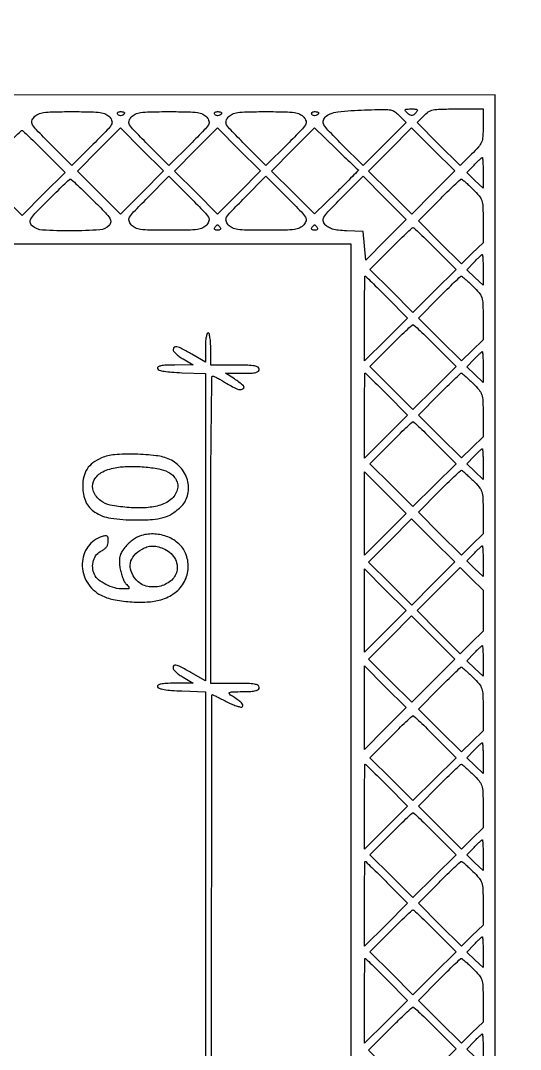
# Model space of a CAD drawing. Extents: x 0 to 836, y 5 to 589.
# Drawn here: x 687.33 to 703.01, y 482.92 to 515.19 of the extents above; entities that cross this region are included whole.
import ezdxf

# ---------------------------------------------------------------- set-up
doc = ezdxf.new("R2010")
doc.units = 0
doc.header["$MEASUREMENT"] = 0

msp = doc.modelspace()

# ---------------------------------------------------------------- linework, layer by layer
for points in [[(201.712326, 537.783562, -0.000001), (217.055896, 537.76491, -0.426088)], [(546.957638, 269.095817, -0.000001), (546.976289, 285.583213, -0.415883)], [(835.446278, 121.592707, -0.000059), (835.429914, 203.53197, -0.00002), (835.42504, 321.569549), (835.424938, 588.3084), (835.769253, 588.3084, 0.013775), (835.969061, 588.313906, 0.121919), (836.052736, 588.339582, 0.232745), (836.087862, 588.394014, 0.064289), (836.086534, 588.49875), (836.0595, 588.6891), (420.497259, 588.710259, 0.000013), (261.145696, 588.714318, 0.000021), (126.989856, 588.708632)], [(718.0002, 320.588723, -0.000011), (717.997333, 194.273324, -0.000202)], [(604.852986, 529.408162, -0.000002), (620.423836, 529.389509, -0.550615)], [(308.18842, 529.408162, -0.000002), (322.638019, 529.38951, -0.415836)], [(238.738155, 529.614638, -0.000002), (224.300981, 529.63329, -0.415836)], [(531.796111, 538.074638, -0.000002), (517.6951, 538.093291, -0.426056)], [(413.368417, 538.074638, -0.000002), (399.676779, 538.093291, -0.415815)], [(693.301559, 467.861273, -0.000234), (693.315638, 481.579418, -0.000002), (693.334294, 494.031443, -0.550517), (693.36045, 494.047944, -0.005811), (693.402426, 494.027393, -0.000383), (693.52276, 493.966619, -0.000554), (693.666061, 493.893908, -0.000414), (693.823894, 493.813438, 0.018282), (693.981879, 493.739879, 0.027125), (694.125534, 493.68826, 0.025584), (694.242058, 493.659799, 0.248378), (694.289061, 493.674261, 0.275435), (694.302373, 493.726865, 0.127251), (694.264555, 493.789552, 0.04344), (694.155246, 493.879403, 0.006451), (693.917678, 494.037875, -0.140256), (693.875061, 494.086788, -0.462508), (693.890544, 494.120692, -0.061481), (694.001789, 494.137868, -0.005245), (694.29105, 494.143625, 0.010172), (694.558689, 494.15159, 0.04862), (694.709696, 494.173989, 0.108379), (694.790272, 494.213944, 0.22744), (694.8198, 494.2755, 0.273642), (694.781925, 494.339523, 0.084509), (694.67175, 494.377725, 0.035355), (694.461986, 494.3976, 0.005946), (694.0584, 494.4024), (693.297, 494.4024), (693.297, 499.2246, -0.001233), (693.301559, 501.073494, -0.002058), (693.315638, 502.629503, -0.000171), (693.334414, 504.019528, -0.422362), (693.36045, 504.04416, -0.10382), (693.400188, 504.034077, -0.007062), (693.504667, 503.98107, -0.009869), (693.628055, 503.913121, -0.007234), (693.7623, 503.833093, 0.028609), (694.1179, 503.641205, 0.215036), (694.30452, 503.63859, 0.550574), (694.320304, 503.739854, 0.037328), (694.03725, 503.952467), (693.7623, 504.12855), (694.29105, 504.129975, 0.010038), (694.559686, 504.136093, 0.04885), (694.710287, 504.157388, 0.11021), (694.790339, 504.196813, 0.227201), (694.8198, 504.2583, 0.273642), (694.781925, 504.322323, 0.084509), (694.67175, 504.360525, 0.035355), (694.461986, 504.3804, 0.005946), (694.0584, 504.3852), (693.297, 504.3852), (693.297, 504.8928, 0.015416), (693.290957, 505.08876, 0.025878), (693.272325, 505.25235, 0.024068), (693.245818, 505.374747, 0.339565), (693.2124, 505.4004, 0.33177), (693.179324, 505.375738, 0.027191), (693.152651, 505.264363, 0.027994), (693.133904, 505.114819, 0.017186), (693.1278, 504.937295), (693.1278, 504.47419), (692.701077, 504.725795, 0.009346), (692.393975, 504.899216, 0.063105), (692.231364, 504.962162, 0.227008), (692.149625, 504.945323, 0.236522), (692.113428, 504.87165, 0.175744), (692.132867, 504.819337, 0.030637), (692.206962, 504.742149, 0.030019), (692.309457, 504.658489, 0.022931), (692.430678, 504.579295), (692.7471, 504.39269), (692.169, 504.388945, 0.009126), (691.892638, 504.382109, 0.039013), (691.729025, 504.36222, 0.08811), (691.643938, 504.328755, 0.348167), (691.625927, 504.27945, 0.245891), (691.676879, 504.230169, 0.029679), (691.83401, 504.193847, 0.024548), (692.065859, 504.166186, 0.009086), (692.394377, 504.149256), (693.1278, 504.124813), (693.1278, 499.305183), (693.1278, 494.485553), (692.67681, 494.740077, 0.005105), (692.344171, 494.923354, 0.05887), (692.205686, 494.977991, 0.273209), (692.141567, 494.959884, 0.194915), (692.113428, 494.88885, 0.175744), (692.132867, 494.836537, 0.030637), (692.206962, 494.759349, 0.030019), (692.309457, 494.675689, 0.022931), (692.430678, 494.596495), (692.7471, 494.40989), (692.169, 494.406145, 0.009126), (691.892638, 494.399309, 0.039013), (691.729025, 494.37942, 0.08811), (691.643938, 494.345955, 0.348167), (691.625927, 494.29665, 0.245891), (691.676879, 494.247369, 0.029679), (691.83401, 494.211047, 0.024548), (692.065859, 494.183386, 0.009086), (692.394377, 494.166456), (693.1278, 494.142013), (693.1278, 451.676106, -0.00014)], [(693.109162, 421.684687, -0.000002), (693.090507, 409.236574, -0.415775)], [(689.941022, 529.408162, -0.000003), (701.809045, 529.389505, -0.550493)], [(604.231838, 387.151416, -0.000003), (604.250494, 398.693431, -0.41574)], [(624.386963, 547.911742, -0.000008), (634.425797, 547.933006, -0.000377)], [(718.164575, 211.571705, 0.000026), (718.1694, 303.889409)], [(702.264644, 191.1114), (702.243472, 351.987169), (702.2223, 512.862937), (661.556209, 512.849834), (620.890119, 512.836731), (620.863609, 513.157512, 0.026954), (620.843222, 513.306107, 0.068539), (620.808319, 513.408976, 0.101462), (620.757379, 513.473778, 0.129485), (620.68905, 513.50635, 0.121912), (620.615088, 513.502253, 0.211929), (620.569515, 513.462632, 0.094469), (620.546543, 513.37233, 0.015182), (620.541, 513.189803), (620.541, 512.8452), (567.3699, 512.8452), (514.1988, 512.8452)]]:
    msp.add_lwpolyline(points, format="xyb")
for points in [[(690.128014, 512.164517, -0.1221), (690.194124, 512.041337, -0.202118), (690.176842, 511.92644, -0.05597), (690.049247, 511.762028, -0.0034), (689.611061, 511.317843), (688.93747, 510.644252), (688.267139, 511.318539, -0.003427), (687.831911, 511.762376, -0.055773), (687.704558, 511.927379, -0.200635), (687.687186, 512.042422, -0.122971), (687.752815, 512.165213, -0.10066), (687.880446, 512.25917, -0.072566), (688.050405, 512.309715, -0.031899), (688.333873, 512.332558, -0.004158), (688.9401, 512.3376, -0.004148), (689.547259, 512.332563, -0.032035), (689.830328, 512.309688, -0.073036), (690.000061, 512.258945, -0.100062)], [(690.5898, 512.300293, -0.211827), (690.565808, 512.246202, -0.127879), (690.502585, 512.213171, -0.122608), (690.429224, 512.214412, -0.191362), (690.379153, 512.25162, -0.136093), (690.369656, 512.284272, -0.190788), (690.380367, 512.312343, -0.140899), (690.411317, 512.331288, -0.067432), (690.457907, 512.3376, -0.026751), (690.508446, 512.334894, -0.042195), (690.551056, 512.326641, -0.051652), (690.581087, 512.314686, -0.279105)], [(693.173614, 512.164517, -0.1221), (693.239724, 512.041337, -0.202118), (693.222442, 511.92644, -0.05597), (693.094847, 511.762028, -0.0034), (692.656661, 511.317843), (691.98307, 510.644252), (691.312739, 511.318539, -0.003427), (690.877511, 511.762376, -0.055773), (690.750158, 511.927379, -0.200635), (690.732786, 512.042422, -0.122971), (690.798415, 512.165213, -0.10066), (690.926046, 512.25917, -0.072566), (691.096005, 512.309715, -0.031899), (691.379473, 512.332558, -0.004158), (691.9857, 512.3376, -0.004148), (692.592859, 512.332563, -0.032035), (692.875928, 512.309688, -0.073036), (693.045661, 512.258945, -0.100062)], [(693.6354, 512.300293, -0.211827), (693.611408, 512.246202, -0.127879), (693.548185, 512.213171, -0.122608), (693.474824, 512.214412, -0.191362), (693.424753, 512.25162, -0.136093), (693.415256, 512.284272, -0.190788), (693.425967, 512.312343, -0.140899), (693.456917, 512.331288, -0.067432), (693.503507, 512.3376, -0.026751), (693.554046, 512.334894, -0.042195), (693.596656, 512.326641, -0.051652), (693.626687, 512.314686, -0.279105)], [(696.219214, 512.164517, -0.1221), (696.285324, 512.041337, -0.202118), (696.268042, 511.92644, -0.05597), (696.140447, 511.762028, -0.0034), (695.702261, 511.317843), (695.02867, 510.644252), (694.358339, 511.318539, -0.003427), (693.923111, 511.762376, -0.055773), (693.795758, 511.927379, -0.200635), (693.778386, 512.042422, -0.122971), (693.844015, 512.165213, -0.10066), (693.971646, 512.25917, -0.072566), (694.141605, 512.309715, -0.031899), (694.425073, 512.332558, -0.004158), (695.0313, 512.3376, -0.004148), (695.638459, 512.332563, -0.032035), (695.921528, 512.309688, -0.073036), (696.091261, 512.258945, -0.100062)], [(696.681, 512.300293, -0.211827), (696.657008, 512.246202, -0.127879), (696.593785, 512.213171, -0.122608), (696.520424, 512.214412, -0.191362), (696.470353, 512.25162, -0.136093), (696.460856, 512.284272, -0.190788), (696.471567, 512.312343, -0.140899), (696.502517, 512.331288, -0.067432), (696.549107, 512.3376, -0.026751), (696.599646, 512.334894, -0.042195), (696.642256, 512.326641, -0.051652), (696.672287, 512.314686, -0.279105)], [(699.221791, 512.207729), (699.423276, 511.993258), (698.748773, 511.318755), (698.07427, 510.644252), (697.403939, 511.318539, -0.003526), (696.972925, 511.758253, -0.054433), (696.843292, 511.925423, -0.19465), (696.823909, 512.040873, -0.13008), (696.88619, 512.161427, -0.119454), (697.042462, 512.267755, -0.053465), (697.284707, 512.330344, -0.024408), (697.697247, 512.370572, -0.003464), (698.548603, 512.405899, -0.015787), (698.813865, 512.406688, -0.064512), (698.972629, 512.381483, -0.087695), (699.094255, 512.321037, -0.045139)], [(699.725734, 512.294257, -0.046911), (699.668206, 512.236853, -0.137756), (699.617512, 512.21441, -0.150414), (699.565389, 512.222587, -0.059704), (699.503875, 512.262316, -0.021987), (699.405432, 512.351608, -0.358351), (699.401205, 512.392929, -0.237665), (699.445167, 512.417977, -0.012803), (699.610059, 512.4222, -0.015399), (699.731925, 512.418446, -0.195984), (699.772371, 512.398976, -0.332293), (699.77564, 512.364096, -0.036154)], [(701.8416, 511.889914, -0.014918), (701.831653, 511.556607, -0.082103), (701.791939, 511.381885, -0.085289), (701.698666, 511.232284, -0.016776), (701.479464, 511.002219), (701.117328, 510.64681), (700.44737, 511.32072), (699.777413, 511.99463), (699.978253, 512.208415, -0.060476), (700.122497, 512.328879, -0.092953), (700.27257, 512.3905, -0.04557), (700.502074, 512.416585, -0.005523), (701.010347, 512.4222), (701.8416, 512.4222)], [(688.074991, 511.087821), (688.728713, 510.430243), (688.051857, 509.757356), (687.375, 509.084469), (686.698143, 509.757356), (686.021287, 510.430243), (686.675009, 511.087821, -0.00331), (686.928935, 511.339887, -0.005234), (687.150291, 511.552236, -0.001538), (687.344265, 511.733337, -0.189215), (687.375, 511.7454, -0.189215), (687.405735, 511.733337, -0.001538), (687.599709, 511.552236, -0.005234), (687.821065, 511.339887, -0.00331)], [(697.927925, 510.510098, -0.549125), (697.930583, 510.499104, -0.000672), (697.740229, 510.30218, -0.003863), (697.520052, 510.078498, -0.002274), (697.253602, 509.814373), (696.5541, 509.127251), (695.878615, 509.801151), (695.20313, 510.475052), (695.876686, 511.152583), (696.550243, 511.830113), (697.226494, 511.174407, 0.001128), (697.487556, 510.922415, 0.00181), (697.711493, 510.708787, 0.000309), (697.910292, 510.520742, 0.107356)], [(701.8416, 510.418272), (701.8416, 509.937144), (701.587454, 510.180632), (701.333308, 510.424119), (701.560982, 510.66176, -0.005425), (701.650154, 510.752836, -0.008317), (701.729553, 510.829593, -0.003724), (701.798263, 510.892888, -0.186352), (701.815128, 510.8994, -0.39481), (701.825825, 510.889394, -0.002934), (701.833824, 510.758069, -0.008584), (701.839697, 510.602756, -0.005157)], [(693.173614, 508.788283, -0.100062), (693.045661, 508.693855, -0.073036), (692.875928, 508.643112, -0.032035), (692.592859, 508.620237, -0.004148), (691.9857, 508.6152, -0.004158), (691.379473, 508.620242, -0.031899), (691.096005, 508.643085, -0.072566), (690.926046, 508.69363, -0.10066), (690.798415, 508.787587, -0.122971), (690.732786, 508.910378, -0.200635), (690.750158, 509.025421, -0.055773), (690.877511, 509.190424, -0.003427), (691.312739, 509.634261), (691.98307, 510.308548), (692.656661, 509.634957, -0.0034), (693.094847, 509.190772, -0.05597), (693.222442, 509.02636, -0.202118), (693.239724, 508.911463, -0.1221)], [(696.219214, 508.788283, -0.100062), (696.091261, 508.693855, -0.073036), (695.921528, 508.643112, -0.032035), (695.638459, 508.620237, -0.004148), (695.0313, 508.6152, -0.004158), (694.425073, 508.620242, -0.031899), (694.141605, 508.643085, -0.072566), (693.971646, 508.69363, -0.10066), (693.844015, 508.787587, -0.122971), (693.778386, 508.910378, -0.200635), (693.795758, 509.025421, -0.055773), (693.923111, 509.190424, -0.003427), (694.358339, 509.634261), (695.02867, 510.308548), (695.702261, 509.634957, -0.0034), (696.140447, 509.190772, -0.05597), (696.268042, 509.02636, -0.202118), (696.285324, 508.911463, -0.1221)], [(698.794618, 508.316746), (698.1615, 507.67841), (698.1192, 508.125655), (698.0769, 508.5729), (697.557836, 508.597835, -0.015707), (697.299315, 508.618409, -0.042457), (697.118883, 508.654176, -0.060055), (696.987503, 508.709803, -0.078849), (696.88619, 508.791373, -0.13008), (696.823909, 508.911927, -0.19465), (696.843292, 509.027377, -0.054433), (696.972925, 509.194547, -0.003526), (697.403939, 509.634261), (698.07427, 510.308548), (698.751004, 509.631815), (699.427737, 508.955081)], [(689.59165, 509.57115, -0.004145), (689.99332, 509.16516, -0.049961), (690.130014, 508.9933, -0.168757), (690.157973, 508.877909, -0.161102), (690.10916, 508.76745, -0.19588), (689.818905, 508.627823, -0.014413), (688.918223, 508.598374, -0.015267), (688.020151, 508.622331, -0.171235), (687.695684, 508.758132, -0.151641), (687.633213, 508.863724, -0.199808), (687.650983, 508.973028, -0.05311), (687.779707, 509.138303, -0.003657), (688.194638, 509.561832, -0.00302), (688.449508, 509.815128, -0.004798), (688.671027, 510.028499, -0.001295), (688.865627, 510.211423, -0.190218), (688.893944, 510.2226, -0.188666), (688.922312, 510.211501, -0.001307), (689.11639, 510.031236, -0.004806), (689.337394, 509.820872, -0.003027)], [(701.520783, 509.909331, -0.023128), (701.717566, 509.698544, -0.098766), (701.800865, 509.548892, -0.069835), (701.834472, 509.354947, -0.008033), (701.8416, 508.9113), (701.8416, 508.226539), (701.502187, 507.895111), (701.162774, 507.563683), (700.486931, 508.235563), (699.811087, 508.907443), (700.464809, 509.565021, -0.002913), (700.718343, 509.817097, -0.004636), (700.938461, 510.029436, -0.001211), (701.132012, 510.211827, -0.190583), (701.159248, 510.2226, -0.175863), (701.185193, 510.213183, -0.004416), (701.282245, 510.130577, -0.008954), (701.394889, 510.029383, -0.005921)], [(693.5931, 508.6998, -0.146489), (693.60173, 508.667703, -0.191582), (693.589817, 508.640051, -0.134005), (693.557114, 508.621372, -0.063222), (693.5085, 508.6152, -0.063222), (693.459886, 508.621372, -0.134005), (693.427183, 508.640051, -0.191582), (693.41527, 508.667703, -0.146489), (693.4239, 508.6998, -0.025622), (693.446288, 508.732189, -0.032351), (693.470319, 508.759549, -0.033983), (693.492705, 508.779082, -0.163822), (693.5085, 508.7844, -0.163822), (693.524295, 508.779082, -0.033983), (693.546681, 508.759549, -0.032351), (693.570712, 508.732189, -0.025622)], [(696.6387, 508.6998, -0.146489), (696.64733, 508.667703, -0.191582), (696.635417, 508.640051, -0.134005), (696.602714, 508.621372, -0.063222), (696.5541, 508.6152, -0.063222), (696.505486, 508.621372, -0.134005), (696.472783, 508.640051, -0.191582), (696.46087, 508.667703, -0.146489), (696.4695, 508.6998, -0.025622), (696.491888, 508.732189, -0.032351), (696.515919, 508.759549, -0.033983), (696.538305, 508.779082, -0.163822), (696.5541, 508.7844, -0.163822), (696.569895, 508.779082, -0.033983), (696.592281, 508.759549, -0.032351), (696.616312, 508.732189, -0.025622)], [(700.341991, 508.042221), (700.995713, 507.384643), (700.318857, 506.711756), (699.642, 506.038869), (698.965143, 506.711756), (698.288287, 507.384643), (698.942009, 508.042221, -0.00331), (699.195935, 508.294287, -0.005234), (699.417291, 508.506636, -0.001538), (699.611265, 508.687737, -0.189215), (699.642, 508.6998, -0.189215), (699.672735, 508.687737, -0.001538), (699.866709, 508.506636, -0.005234), (700.088065, 508.294287, -0.00331)], [(701.8416, 507.372672), (701.8416, 506.891544), (701.587454, 507.135032), (701.333308, 507.378519), (701.560982, 507.61616, -0.005425), (701.650154, 507.707236, -0.008317), (701.729553, 507.783993, -0.003724), (701.798263, 507.847288, -0.186352), (701.815128, 507.8538, -0.39481), (701.825825, 507.843794, -0.002934), (701.833824, 507.712469, -0.008584), (701.839697, 507.557156, -0.005157)], [(698.819191, 506.519421), (699.472913, 505.861843), (698.796057, 505.188956), (698.1192, 504.516069), (698.1192, 505.846535, -0.001629), (698.120862, 506.356701, -0.002717), (698.125996, 506.786176, -0.000298), (698.132857, 507.167697, -0.408783), (698.142335, 507.177, -0.194734), (698.158153, 507.170597, -0.000411), (698.350704, 506.983836, -0.00269), (698.566897, 506.771528, -0.001656)], [(701.520783, 506.863731, -0.023128), (701.717566, 506.652944, -0.098766), (701.800865, 506.503292, -0.069835), (701.834472, 506.309347, -0.008033), (701.8416, 505.8657), (701.8416, 505.180939), (701.502187, 504.849511), (701.162774, 504.518083), (700.486931, 505.189963), (699.811087, 505.861843), (700.464809, 506.519421, -0.002913), (700.718343, 506.771497, -0.004636), (700.938461, 506.983836, -0.001211), (701.132012, 507.166227, -0.190583), (701.159248, 507.177, -0.175863), (701.185193, 507.167583, -0.004416), (701.282245, 507.084977, -0.008954), (701.394889, 506.983783, -0.005921)], [(700.341991, 504.996621), (700.995713, 504.339043), (700.318857, 503.666156), (699.642, 502.993269), (698.965143, 503.666156), (698.288287, 504.339043), (698.942009, 504.996621, -0.00331), (699.195935, 505.248687, -0.005234), (699.417291, 505.461036, -0.001538), (699.611265, 505.642137, -0.189215), (699.642, 505.6542, -0.189215), (699.672735, 505.642137, -0.001538), (699.866709, 505.461036, -0.005234), (700.088065, 505.248687, -0.00331)], [(701.8416, 504.327072), (701.8416, 503.845944), (701.587454, 504.089432), (701.333308, 504.332919), (701.560982, 504.57056, -0.005425), (701.650154, 504.661636, -0.008317), (701.729553, 504.738393, -0.003724), (701.798263, 504.801688, -0.186352), (701.815128, 504.8082, -0.39481), (701.825825, 504.798194, -0.002934), (701.833824, 504.666869, -0.008584), (701.839697, 504.511556, -0.005157)], [(698.819191, 503.473821), (699.472913, 502.816243), (698.796057, 502.143356), (698.1192, 501.470469), (698.1192, 502.800935, -0.001629), (698.120862, 503.311101, -0.002717), (698.125996, 503.740576, -0.000298), (698.132857, 504.122097, -0.408783), (698.142335, 504.1314, -0.194734), (698.158153, 504.124997, -0.000411), (698.350704, 503.938236, -0.00269), (698.566897, 503.725928, -0.001656)], [(701.520783, 503.818131, -0.023128), (701.717566, 503.607344, -0.098766), (701.800865, 503.457692, -0.069835), (701.834472, 503.263747, -0.008033), (701.8416, 502.8201), (701.8416, 502.135339), (701.502187, 501.803911), (701.162774, 501.472483), (700.486931, 502.144363), (699.811087, 502.816243), (700.464809, 503.473821, -0.002913), (700.718343, 503.725897, -0.004636), (700.938461, 503.938236, -0.001211), (701.132012, 504.120627, -0.190583), (701.159248, 504.1314, -0.175863), (701.185193, 504.121983, -0.004416), (701.282245, 504.039377, -0.008954), (701.394889, 503.938183, -0.005921)], [(700.341991, 501.951021), (700.995713, 501.293443), (700.318857, 500.620556), (699.642, 499.947669), (698.965143, 500.620556), (698.288287, 501.293443), (698.942009, 501.951021, -0.00331), (699.195935, 502.203087, -0.005234), (699.417291, 502.415436, -0.001538), (699.611265, 502.596537, -0.189215), (699.642, 502.6086, -0.189215), (699.672735, 502.596537, -0.001538), (699.866709, 502.415436, -0.005234), (700.088065, 502.203087, -0.00331)], [(689.8707, 501.474747, 0.053672), (689.598215, 501.317671, 0.089458), (689.415864, 501.126653, 0.090403), (689.312922, 500.885481, 0.055837), (689.2785, 500.5782, 0.10406), (689.379234, 500.099423, 0.148393), (689.660381, 499.771918, 0.105117), (690.159865, 499.58544, 0.03681), (690.9282, 499.528275, 0.014948), (691.467793, 499.544044, 0.05366), (691.807203, 499.601023, 0.072223), (692.071755, 499.718448, 0.044209), (692.343955, 499.925502, 0.140323), (692.566323, 500.28551, 0.124029), (692.578562, 500.727381, 0.116908), (692.377111, 501.14244, 0.115538), (692.010034, 501.425053, 0.076424), (691.584918, 501.544315, 0.024439), (690.928338, 501.591732, 0.024038), (690.274857, 501.575494, 0.085905)], [(701.8416, 501.281472), (701.8416, 500.800344), (701.587454, 501.043832), (701.333308, 501.287319), (701.560982, 501.52496, -0.005425), (701.650154, 501.616036, -0.008317), (701.729553, 501.692793, -0.003724), (701.798263, 501.756088, -0.186352), (701.815128, 501.7626, -0.39481), (701.825825, 501.752594, -0.002934), (701.833824, 501.621269, -0.008584), (701.839697, 501.465956, -0.005157)], [(691.963324, 501.032087, -0.152341), (692.211814, 500.788315, -0.193791), (692.246703, 500.471797, -0.158165), (692.046344, 500.170461, -0.101891), (691.668676, 499.979946, -0.056119), (691.221066, 499.911381, -0.030501), (690.66412, 499.923136, -0.02923), (690.14302, 499.996853, -0.110494), (689.843963, 500.130069, -0.135251), (689.616103, 500.421996, -0.203488), (689.618525, 500.740452, -0.162529), (689.862882, 501.012768, -0.086537), (690.2937, 501.167385, -0.038102), (690.718301, 501.208171, -0.025119), (691.208837, 501.19314, -0.02485), (691.66487, 501.133265, -0.073437)], [(701.520783, 500.772531, -0.023128), (701.717566, 500.561744, -0.098766), (701.800865, 500.412092, -0.069835), (701.834472, 500.218147, -0.008033), (701.8416, 499.7745), (701.8416, 499.089739), (701.502187, 498.758311), (701.162774, 498.426883), (700.486931, 499.098763), (699.811087, 499.770643), (700.464809, 500.428221, -0.002913), (700.718343, 500.680297, -0.004636), (700.938461, 500.892636, -0.001211), (701.132012, 501.075027, -0.190583), (701.159248, 501.0858, -0.175863), (701.185193, 501.076383, -0.004416), (701.282245, 500.993777, -0.008954), (701.394889, 500.892583, -0.005921)], [(691.125564, 499.043801, 0.055757), (691.006535, 498.996042, 0.028701), (690.869486, 498.911949, 0.028124), (690.736814, 498.808133, 0.037788), (690.630057, 498.699144, 0.029405), (690.512021, 498.540845, 0.074549), (690.451961, 498.41095, 0.072535), (690.431757, 498.267016, 0.026727), (690.443837, 498.061812, 0.031012), (690.470703, 497.90919, 0.027174), (690.51711, 497.75401, 0.028137), (690.574662, 497.618333, 0.069644), (690.635207, 497.529167, -0.010125), (690.729195, 497.420987, -0.29066), (690.733743, 497.386015, -0.281034), (690.703941, 497.366214, -0.009632), (690.557895, 497.3634, -0.06538), (690.287344, 497.398929, -0.050678), (690.009262, 497.504368, -0.053033), (689.777039, 497.653102, -0.117448), (689.648652, 497.818066, -0.088801), (689.593087, 498.035324, -0.091593), (689.617318, 498.255883, -0.097345), (689.716016, 498.442638, -0.116273), (689.873034, 498.564257, 0.05591), (689.963824, 498.618584, 0.077484), (690.029425, 498.686889, 0.081855), (690.068716, 498.768813, 0.071083), (690.0822, 498.863181, 0.033646), (690.074949, 498.970815, 0.197222), (690.047167, 499.018893, 0.203472), (689.994241, 499.03274, 0.035991), (689.89185, 499.010111, 0.166211), (689.443801, 498.69101, 0.151956), (689.26454, 498.151724, 0.141227), (689.418658, 497.575375, 0.139974), (689.856259, 497.16708, 0.068762), (690.235045, 497.035082, 0.030667), (690.759477, 496.962946, 0.030666), (691.299729, 496.955346, 0.056497), (691.733104, 497.025337, 0.094057), (692.171697, 497.242941, 0.109336), (692.472859, 497.596979, 0.113597), (692.589429, 498.033696, 0.108016), (692.506814, 498.486205, 0.11261), (692.294683, 498.783311, 0.085907), (691.954027, 498.994556, 0.080936), (691.542123, 499.087602, 0.082894)], [(691.806568, 498.636176, -0.085784), (692.006797, 498.517653, -0.082624), (692.158681, 498.337441, -0.086689), (692.238851, 498.126043, -0.109293), (692.23297, 497.9174, -0.16313), (692.039444, 497.615018, -0.119704), (691.676558, 497.444269, -0.116706), (691.26822, 497.456866, -0.150427), (690.95226, 497.655758, -0.088728), (690.797634, 497.917633, -0.138217), (690.776387, 498.177153, -0.134064), (690.894182, 498.415176, -0.081178), (691.1397, 498.614819, -0.05298), (691.295425, 498.683401, -0.069353), (691.448511, 498.709758, -0.063219), (691.613664, 498.694145, -0.035715)], [(701.8416, 498.235872), (701.8416, 497.754744), (701.587454, 497.998232), (701.333308, 498.241719), (701.560982, 498.47936, -0.005425), (701.650154, 498.570436, -0.008317), (701.729553, 498.647193, -0.003724), (701.798263, 498.710488, -0.186352), (701.815128, 498.717, -0.39481), (701.825825, 498.706994, -0.002934), (701.833824, 498.575669, -0.008584), (701.839697, 498.420356, -0.005157)], [(701.8416, 495.105672), (701.8416, 494.624544), (701.587454, 494.868032), (701.333308, 495.111519), (701.560982, 495.34916, -0.005425), (701.650154, 495.440236, -0.008317), (701.729553, 495.516993, -0.003724), (701.798263, 495.580288, -0.186352), (701.815128, 495.5868, -0.39481), (701.825825, 495.576794, -0.002934), (701.833824, 495.445469, -0.008584), (701.839697, 495.290156, -0.005157)], [(701.520783, 494.596731, -0.023128), (701.717566, 494.385944, -0.098766), (701.800865, 494.236292, -0.069835), (701.834472, 494.042347, -0.008033), (701.8416, 493.5987), (701.8416, 492.913939), (701.502187, 492.582511), (701.162774, 492.251083), (700.486931, 492.922963), (699.811087, 493.594843), (700.464809, 494.252421, -0.002913), (700.718343, 494.504497, -0.004636), (700.938461, 494.716836, -0.001211), (701.132012, 494.899227, -0.190583), (701.159248, 494.91, -0.175863), (701.185193, 494.900583, -0.004416), (701.282245, 494.817977, -0.008954), (701.394889, 494.716783, -0.005921)], [(700.341991, 492.729621), (700.995713, 492.072043), (700.318857, 491.399156), (699.642, 490.726269), (698.965143, 491.399156), (698.288287, 492.072043), (698.942009, 492.729621, -0.00331), (699.195935, 492.981687, -0.005234), (699.417291, 493.194036, -0.001538), (699.611265, 493.375137, -0.189215), (699.642, 493.3872, -0.189215), (699.672735, 493.375137, -0.001538), (699.866709, 493.194036, -0.005234), (700.088065, 492.981687, -0.00331)], [(701.8416, 492.060072), (701.8416, 491.578944), (701.587454, 491.822432), (701.333308, 492.065919), (701.560982, 492.30356, -0.005425), (701.650154, 492.394636, -0.008317), (701.729553, 492.471393, -0.003724), (701.798263, 492.534688, -0.186352), (701.815128, 492.5412, -0.39481), (701.825825, 492.531194, -0.002934), (701.833824, 492.399869, -0.008584), (701.839697, 492.244556, -0.005157)], [(698.819191, 491.206821), (699.472913, 490.549243), (698.796057, 489.876356), (698.1192, 489.203469), (698.1192, 490.533935, -0.001629), (698.120862, 491.044101, -0.002717), (698.125996, 491.473576, -0.000298), (698.132857, 491.855097, -0.408783), (698.142335, 491.8644, -0.194734), (698.158153, 491.857997, -0.000411), (698.350704, 491.671236, -0.00269), (698.566897, 491.458928, -0.001656)], [(701.520783, 491.551131, -0.023128), (701.717566, 491.340344, -0.098766), (701.800865, 491.190692, -0.069835), (701.834472, 490.996747, -0.008033), (701.8416, 490.5531), (701.8416, 489.868339), (701.502187, 489.536911), (701.162774, 489.205483), (700.486931, 489.877363), (699.811087, 490.549243), (700.464809, 491.206821, -0.002913), (700.718343, 491.458897, -0.004636), (700.938461, 491.671236, -0.001211), (701.132012, 491.853627, -0.190583), (701.159248, 491.8644, -0.175863), (701.185193, 491.854983, -0.004416), (701.282245, 491.772377, -0.008954), (701.394889, 491.671183, -0.005921)], [(700.341991, 489.684021), (700.995713, 489.026443), (700.318857, 488.353556), (699.642, 487.680669), (698.965143, 488.353556), (698.288287, 489.026443), (698.942009, 489.684021, -0.00331), (699.195935, 489.936087, -0.005234), (699.417291, 490.148436, -0.001538), (699.611265, 490.329537, -0.189215), (699.642, 490.3416, -0.189215), (699.672735, 490.329537, -0.001538), (699.866709, 490.148436, -0.005234), (700.088065, 489.936087, -0.00331)], [(701.8416, 489.014472), (701.8416, 488.533344), (701.587454, 488.776832), (701.333308, 489.020319), (701.560982, 489.25796, -0.005425), (701.650154, 489.349036, -0.008317), (701.729553, 489.425793, -0.003724), (701.798263, 489.489088, -0.186352), (701.815128, 489.4956, -0.39481), (701.825825, 489.485594, -0.002934), (701.833824, 489.354269, -0.008584), (701.839697, 489.198956, -0.005157)], [(698.819191, 488.161221), (699.472913, 487.503643), (698.796057, 486.830756), (698.1192, 486.157869), (698.1192, 487.488335, -0.001629), (698.120862, 487.998501, -0.002717), (698.125996, 488.427976, -0.000298), (698.132857, 488.809497, -0.408783), (698.142335, 488.8188, -0.194734), (698.158153, 488.812397, -0.000411), (698.350704, 488.625636, -0.00269), (698.566897, 488.413328, -0.001656)], [(701.520783, 488.505531, -0.023128), (701.717566, 488.294744, -0.098766), (701.800865, 488.145092, -0.069835), (701.834472, 487.951147, -0.008033), (701.8416, 487.5075), (701.8416, 486.822739), (701.502187, 486.491311), (701.162774, 486.159883), (700.486931, 486.831763), (699.811087, 487.503643), (700.464809, 488.161221, -0.002913), (700.718343, 488.413297, -0.004636), (700.938461, 488.625636, -0.001211), (701.132012, 488.808027, -0.190583), (701.159248, 488.8188, -0.175863), (701.185193, 488.809383, -0.004416), (701.282245, 488.726777, -0.008954), (701.394889, 488.625583, -0.005921)], [(700.341991, 486.638421), (700.995713, 485.980843), (700.318857, 485.307956), (699.642, 484.635069), (698.965143, 485.307956), (698.288287, 485.980843), (698.942009, 486.638421, -0.00331), (699.195935, 486.890487, -0.005234), (699.417291, 487.102836, -0.001538), (699.611265, 487.283937, -0.189215), (699.642, 487.296, -0.189215), (699.672735, 487.283937, -0.001538), (699.866709, 487.102836, -0.005234), (700.088065, 486.890487, -0.00331)], [(701.8416, 485.968872), (701.8416, 485.487744), (701.587454, 485.731232), (701.333308, 485.974719), (701.560982, 486.21236, -0.005425), (701.650154, 486.303436, -0.008317), (701.729553, 486.380193, -0.003724), (701.798263, 486.443488, -0.186352), (701.815128, 486.45, -0.39481), (701.825825, 486.439994, -0.002934), (701.833824, 486.308669, -0.008584), (701.839697, 486.153356, -0.005157)], [(698.819191, 485.115621), (699.472913, 484.458043), (698.796057, 483.785156), (698.1192, 483.112269), (698.1192, 484.442735, -0.001629), (698.120862, 484.952901, -0.002717), (698.125996, 485.382376, -0.000298), (698.132857, 485.763897, -0.408783), (698.142335, 485.7732, -0.194734), (698.158153, 485.766797, -0.000411), (698.350704, 485.580036, -0.00269), (698.566897, 485.367728, -0.001656)], [(701.520783, 485.459931, -0.023128), (701.717566, 485.249144, -0.098766), (701.800865, 485.099492, -0.069835), (701.834472, 484.905547, -0.008033), (701.8416, 484.4619), (701.8416, 483.777139), (701.502187, 483.445711), (701.162774, 483.114283), (700.486931, 483.786163), (699.811087, 484.458043), (700.464809, 485.115621, -0.002913), (700.718343, 485.367697, -0.004636), (700.938461, 485.580036, -0.001211), (701.132012, 485.762427, -0.190583), (701.159248, 485.7732, -0.175863), (701.185193, 485.763783, -0.004416), (701.282245, 485.681177, -0.008954), (701.394889, 485.579983, -0.005921)], [(700.341933, 483.59288), (700.995596, 482.935361), (700.295772, 482.239171), (699.595947, 481.542982), (698.923008, 482.219891), (698.250069, 482.8968), (698.9229, 483.5736, -0.003216), (699.184153, 483.833036, -0.005093), (699.411678, 484.05159, -0.001457), (699.611214, 484.238295, -0.189541), (699.642, 484.2504, -0.189214), (699.672735, 484.238337, -0.001538), (699.866691, 484.057254, -0.005234), (700.088029, 483.844923, -0.00331)], [(701.8416, 482.923272), (701.8416, 482.442144), (701.587454, 482.685632), (701.333308, 482.929119), (701.560982, 483.16676, -0.005425), (701.650154, 483.257836, -0.008317), (701.729553, 483.334593, -0.003724), (701.798263, 483.397888, -0.186352), (701.815128, 483.4044, -0.39481), (701.825825, 483.394394, -0.002934), (701.833824, 483.263069, -0.008584), (701.839697, 483.107756, -0.005157)]]:
    msp.add_lwpolyline(points, format="xyb", close=True)
for points in [[(691.1397, 509.7996), (690.46553, 509.121452), (689.78873, 509.798252), (689.11193, 510.475052), (689.7861, 511.1532), (690.46027, 511.831348), (691.13707, 511.154548), (691.81387, 510.477748)], [(694.1853, 509.7996), (693.51113, 509.121452), (692.83433, 509.798252), (692.15753, 510.475052), (692.8317, 511.1532), (693.50587, 511.831348), (694.18267, 511.154548), (694.85947, 510.477748)], [(700.2765, 509.7996), (699.60233, 509.121452), (698.92553, 509.798252), (698.24873, 510.475052), (698.9229, 511.1532), (699.59707, 511.831348), (700.27387, 511.154548), (700.95067, 510.477748)], [(698.774168, 499.077232), (698.1192, 498.422265), (698.1192, 499.7322), (698.1192, 501.042135), (698.774168, 500.387168), (699.429135, 499.7322)], [(700.2765, 497.5326), (699.60233, 496.854452), (698.92553, 497.531252), (698.24873, 498.208052), (698.9229, 498.8862), (699.59707, 499.564348), (700.27387, 498.887548), (700.95067, 498.210748)], [(698.774168, 496.031632), (698.1192, 495.376665), (698.1192, 496.6866), (698.1192, 497.996535), (698.774168, 497.341568), (699.429135, 496.6866)], [(701.8416, 496.6866), (701.8416, 496.045029), (701.479464, 495.689619), (701.117328, 495.33421), (700.445099, 496.010405), (699.772869, 496.6866), (700.445099, 497.362795), (701.117328, 498.03899), (701.479464, 497.683581), (701.8416, 497.328171)], [(700.2765, 494.487), (699.60233, 493.808852), (698.92553, 494.485652), (698.24873, 495.162452), (698.9229, 495.8406), (699.59707, 496.518748), (700.27387, 495.841948), (700.95067, 495.165148)], [(698.774168, 492.986032), (698.1192, 492.331065), (698.1192, 493.641), (698.1192, 494.950935), (698.774168, 494.295968), (699.429135, 493.641)]]:
    msp.add_lwpolyline(points, close=True)
msp.add_lwpolyline([(620.88477, 508.1922), (659.290485, 508.1922), (697.6962, 508.1922), (697.6962, 349.6518)])

doc.saveas('drawing.dxf')
